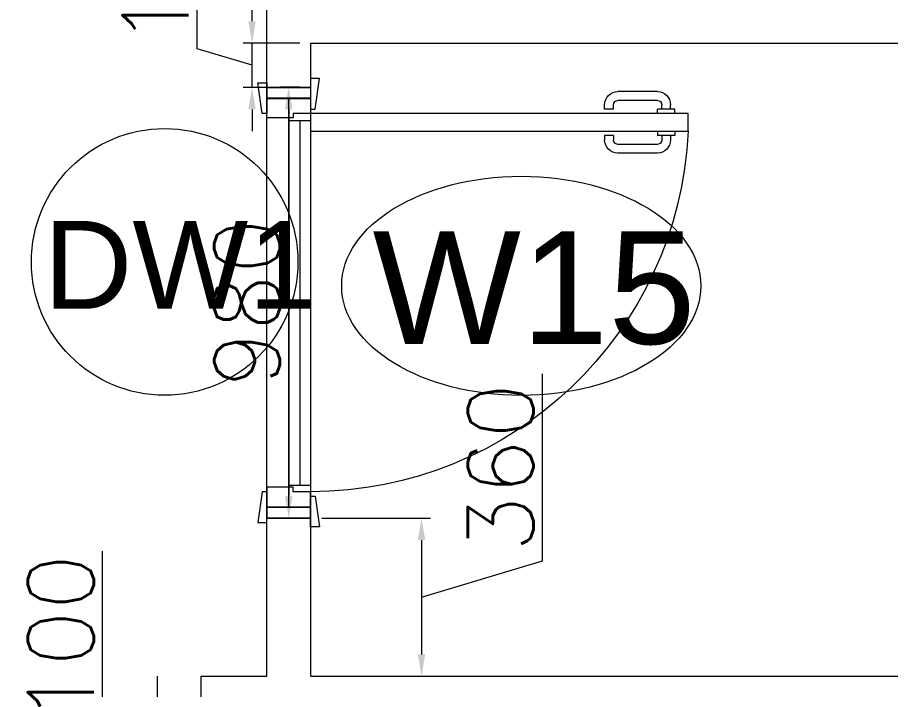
# Model space of a CAD drawing. Header units: millimetres. Extents: x -2143172 to 5255, y -610845 to 279739.
# Drawn here: x -1171931 to -1169944, y -591568 to -590040 of the extents above; entities that cross this region are included whole.
import ezdxf

# ---------------------------------------------------------------- set-up
doc = ezdxf.new("R2010")
doc.units = ezdxf.units.MM
doc.header["$LTSCALE"] = 30
doc.layers.get('0').update_dxf_attribs({"lineweight": 5})
doc.layers.get('Defpoints').update_dxf_attribs({"lineweight": 5})
for name, color, linetype, lineweight in [('Al Window tag', 5, 'Continuous', 5), ('Aluminum', 7, 'Continuous', 5), ('dims.', 152, 'Continuous', 5), ('DTAG', 20, 'Continuous', 9), ('Walls', 32, 'Continuous', 5)]:
    doc.layers.add(name, color=color, linetype=linetype, lineweight=lineweight)
doc.layers.add('Wooden Joinery', color=7, linetype='Continuous', lineweight=5, true_color=0x521300)
doc.styles.add('SIMPLEX', font='SIMPLEX.shx', dxfattribs={"height": 150})
doc.styles.add('TTLB-A0-JeddahDP$0$swis721', font='swiss.ttf')
doc.dimstyles.new('Buk', dxfattribs={"dimtxt": 150, "dimasz": 50, "dimexe": 20, "dimexo": 25, "dimgap": 20, "dimtad": 1, "dimdec": 0, "dimrnd": 5, "dimdsep": 46, "dimtxsty": 'SIMPLEX', "dimcen": 0, "dimdle": 20, "dimclrd": 256, "dimclre": 256, "dimclrt": 256, "dimadec": 0, "dimazin": 0, "dimtfac": 0.0075, "dimtdec": 0, "dimtmove": 1, "dimatfit": 2, "dimldrblk": 'ARCHTICK', "dimfxl": 1, "dimtolj": 1, "dimtzin": 0, "dimlwd": -1, "dimlwe": -1, "dimarcsym": 0})

# ---------------------------------------------------------------- blocks, each defined once
blk = doc.blocks.new('*D398')
at = {"layer": 'Defpoints', "color": 0, "transparency": 16777216}
for p in [(-1171397.4, -590098.1), (-1171264, -590098.1), (-1171264, -590198.5)]:
    blk.add_point(p, dxfattribs=at)
at = {"layer": 'dims.', "transparency": 16777216}
for p, q in [((-1171522.4, -590110.8), (-1171522.4, -589713.7)), ((-1171397.4, -590048.1), (-1171397.4, -589998.1)), ((-1171397.4, -590148.3), (-1171522.4, -590110.8)), ((-1171397.4, -590198.5), (-1171397.4, -590098.1)), ((-1171397.4, -590198.5), (-1171397.4, -590098.1)), ((-1171397.4, -590248.5), (-1171397.4, -590298.5))]:
    blk.add_line(p, q, dxfattribs=at)
at = {"layer": 'dims.', "linetype": 'Continuous', "transparency": 16777216}
for p, q in [((-1171289, -590098.1), (-1171417.4, -590098.1)), ((-1171289, -590198.5), (-1171417.4, -590198.5))]:
    blk.add_line(p, q, dxfattribs=at)
at = {"layer": 'dims.', "transparency": 16777216}
for points in [[(-1171405.8, -590048.1), (-1171389.1, -590048.1), (-1171397.4, -590098.1)], [(-1171405.8, -590248.5), (-1171389.1, -590248.5), (-1171397.4, -590198.5)]]:
    blk.add_solid(points, dxfattribs=at)
at = {"layer": 'dims.', "transparency": 16777216, "insert": (-1171617.4, -589912.2), "char_height": 150, "attachment_point": 5, "rotation": 90, "style": 'SIMPLEX'}
blk.add_mtext('\\A1;100', dxfattribs=at)
blk = doc.blocks.new('_ArchTick')
at = {"color": 0, "linetype": 'ByBlock', "const_width": 0.15}
blk.add_lwpolyline([(-0.5, -0.5), (0.5, 0.5)], dxfattribs=at)
blk = doc.blocks.new('*D399')
at = {"layer": 'Defpoints', "color": 0, "transparency": 16777216}
for p in [(-1171264, -590198.1), (-1171314, -591178.5), (-1171264, -591178.5)]:
    blk.add_point(p, dxfattribs=at)
at = {"layer": 'dims.', "linetype": 'Continuous', "transparency": 16777216}
for p, q in [((-1171289, -590198.1), (-1171334, -590198.1)), ((-1171289, -591178.5), (-1171334, -591178.5))]:
    blk.add_line(p, q, dxfattribs=at)
at = {"layer": 'dims.', "transparency": 16777216}
blk.add_line((-1171314, -590248.1), (-1171314, -591128.5), dxfattribs=at)
for points in [[(-1171322.4, -590248.1), (-1171305.7, -590248.1), (-1171314, -590198.1)], [(-1171322.4, -591128.5), (-1171305.7, -591128.5), (-1171314, -591178.5)]]:
    blk.add_solid(points, dxfattribs=at)
at = {"layer": 'dims.', "transparency": 16777216, "insert": (-1171409, -590688.3), "char_height": 150, "attachment_point": 5, "rotation": 90, "style": 'SIMPLEX'}
blk.add_mtext('\\A1;980', dxfattribs=at)
blk = doc.blocks.new('*D400')
at = {"layer": 'Defpoints', "color": 0, "transparency": 16777216}
for p in [(-1171264, -591178.1), (-1171264, -591538.1), (-1171011.7, -591538.1)]:
    blk.add_point(p, dxfattribs=at)
at = {"layer": 'dims.', "transparency": 16777216}
for p, q in [((-1170736.7, -591275.6), (-1170736.7, -590849.9)), ((-1171011.7, -591228.1), (-1171011.7, -591488.1)), ((-1171011.7, -591358.1), (-1170736.7, -591275.6))]:
    blk.add_line(p, q, dxfattribs=at)
at = {"layer": 'dims.', "linetype": 'Continuous', "transparency": 16777216}
for p, q in [((-1171239, -591178.1), (-1170991.7, -591178.1)), ((-1171239, -591538.1), (-1170991.7, -591538.1))]:
    blk.add_line(p, q, dxfattribs=at)
at = {"layer": 'dims.', "transparency": 16777216}
for points in [[(-1171020, -591228.1), (-1171003.3, -591228.1), (-1171011.7, -591178.1)], [(-1171020, -591488.1), (-1171003.3, -591488.1), (-1171011.7, -591538.1)]]:
    blk.add_solid(points, dxfattribs=at)
at = {"layer": 'dims.', "transparency": 16777216, "insert": (-1170831.7, -591062.8), "char_height": 150, "attachment_point": 5, "rotation": 90, "style": 'SIMPLEX'}
blk.add_mtext('\\A1;360', dxfattribs=at)
blk = doc.blocks.new('*D401')
at = {"layer": 'Defpoints', "color": 0, "transparency": 16777216}
for p in [(-1171364, -591638.1), (-1171612.9, -591738.1), (-1171364, -591738.1)]:
    blk.add_point(p, dxfattribs=at)
at = {"layer": 'dims.', "transparency": 16777216}
for p, q in [((-1171737.9, -591650.6), (-1171737.9, -591253.5)), ((-1171612.9, -591588.1), (-1171612.9, -591538.1)), ((-1171612.9, -591638.1), (-1171612.9, -591738.1)), ((-1171612.9, -591638.1), (-1171612.9, -591738.1)), ((-1171612.9, -591688.1), (-1171737.9, -591650.6)), ((-1171612.9, -591788.1), (-1171612.9, -591838.1))]:
    blk.add_line(p, q, dxfattribs=at)
at = {"layer": 'dims.', "linetype": 'Continuous', "transparency": 16777216}
for p, q in [((-1171389, -591638.1), (-1171632.9, -591638.1)), ((-1171389, -591738.1), (-1171632.9, -591738.1))]:
    blk.add_line(p, q, dxfattribs=at)
at = {"layer": 'dims.', "transparency": 16777216}
for points in [[(-1171621.2, -591588.1), (-1171604.6, -591588.1), (-1171612.9, -591638.1)], [(-1171621.2, -591788.1), (-1171604.6, -591788.1), (-1171612.9, -591738.1)]]:
    blk.add_solid(points, dxfattribs=at)
at = {"layer": 'dims.', "transparency": 16777216, "insert": (-1171832.9, -591452.1), "char_height": 150, "attachment_point": 5, "rotation": 90, "style": 'SIMPLEX'}
blk.add_mtext('\\A1;100', dxfattribs=at)
blk = doc.blocks.new('A$C72370EFE')
at = {"layer": 'Wooden Joinery'}
for p, q in [((-0.01, -0.03), (-0.01, -0.07)), ((0, -0.03), (-0.01, -0.03)), ((0.04, -0.03), (0.05, -0.03)), ((0.05, -0.03), (0.05, -0.07)), ((-0.01, -0.04), (-0.02, -0.04)), ((0.05, -0.04), (0.06, -0.04)), ((-0.05, -0.07), (-0.05, -0.16)), ((-0.03, -0.07), (-0.03, -0.16)), ((-0.01, -0.06), (-0.02, -0.06)), ((0, -0.07), (-0.01, -0.07)), ((0.04, -0.07), (0.05, -0.07)), ((0.05, -0.06), (0.06, -0.06)), ((0.07, -0.07), (0.07, -0.16)), ((0.09, -0.07), (0.09, -0.16)), ((-0.01, -0.17), (-0.02, -0.17)), ((-0.01, -0.17), (-0.01, -0.19)), ((0.05, -0.17), (0.06, -0.17)), ((0.05, -0.17), (0.05, -0.19)), ((-0.01, -0.19), (-0.02, -0.19)), ((0.05, -0.19), (0.06, -0.19))]:
    blk.add_line(p, q, dxfattribs=at)
for centre, radius, start, end in [((-0.02, -0.07), 0.03, 90, 180), ((0.06, -0.07), 0.03, 0, 90), ((-0.02, -0.07), 0.01, 90, 180), ((0.06, -0.07), 0.01, 0, 90), ((-0.02, -0.16), 0.03, 180, 270), ((-0.02, -0.16), 0.01, 180, 270), ((0.06, -0.16), 0.01, 270, 0), ((0.06, -0.16), 0.03, 270, 0)]:
    blk.add_arc(centre, radius, start, end, dxfattribs=at)
blk = doc.blocks.new('A$C5DAD61B4')
at = {"layer": 'Wooden Joinery'}
for points in [[(80, 959.1), (80, 969.1), (10, 979.1), (10, 959.1)], [(940, 959.1), (940, 969.1), (1010, 979.1), (1010, 959.1)], [(70, 859.1), (70, 849.1), (0, 839.1), (0, 859.1)], [(120, 859.1), (120, 0), (80, 0), (80, 859.1)], [(950, 859.1), (950, 849.1), (1020, 839.1), (1020, 859.1)]]:
    blk.add_lwpolyline(points, close=True, dxfattribs=at)
for points in [[(45, 859.1), (45, 959.1), (20, 959.1), (20, 859.1), (45, 859.1)], [(45, 859.1), (80, 859.1), (80, 899.1), (90, 899.1), (90, 959.1), (45, 959.1), (45, 859.1)], [(975, 859.1), (940, 859.1), (940, 899.1), (930, 899.1), (930, 959.1), (975, 959.1), (975, 859.1)], [(975, 859.1), (975, 959.1), (1000, 959.1), (1000, 859.1), (975, 859.1)]]:
    blk.add_lwpolyline(points, dxfattribs=at)
blk.add_arc((80, 859.1), 860, 272.666, 0, dxfattribs=at)
at = {"layer": 'Wooden Joinery', "xscale": 999.9999999998854, "yscale": 999.9999999998854, "zscale": 999.9999999998854, "rotation": 180}
blk.add_blockref('A$C72370EFE', (120, 0), dxfattribs=at)
blk = doc.blocks.new('A$C76968c6f')
at = {"layer": 'Aluminum', "color": 5}
for p, q in [((980, 100, 0.1), (0, 100, 0.1)), ((25, 0, 0.1), (25, 100, 0.1)), ((75, 50, 0.1), (75, 100, 0.1)), ((905, 50, 0.1), (905, 100, 0.1)), ((955, 0, 0.1), (955, 100, 0.1)), ((75, 75, 0.1), (905, 75, 0.1)), ((955, 50, 0.1), (25, 50, 0.1)), ((980, 0, 0.1), (0, 0, 0.1))]:
    blk.add_line(p, q, dxfattribs=at)
at = {"layer": 'Walls'}
for p, q in [((0, 100, 0.1), (0, 0, 0.1)), ((0, 0, 0.1), (0, 100, 0.1)), ((980, 100, 0.1), (980, 0, 0.1)), ((980, 0, 0.1), (980, 100, 0.1))]:
    blk.add_line(p, q, dxfattribs=at)
blk = doc.blocks.new('A$C76ae8329')
at = {"layer": 'Walls'}
for p, q in [((202.1, 304.6), (202.1, 404.6)), ((1182.1, 304.6), (1182.1, 404.6))]:
    blk.add_line(p, q, dxfattribs=at)
at = {"layer": 'dims.', "rotation": 180}
blk.add_blockref('A$C76968c6f', (1182.1, 404.6, -0.1), dxfattribs=at)
blk = doc.blocks.new('A$C36EC175B')
at = {"layer": 'Al Window tag'}
blk.add_ellipse((0, 0), major_axis=(408.6, 0), ratio=0.610025, dxfattribs=at)
at = {"layer": 'Al Window tag', "insert": (-338.2, 123.8, 0), "char_height": 256, "attachment_point": 1, "style": 'TTLB-A0-JeddahDP$0$swis721'}
blk.add_mtext_dynamic_manual_height_columns('W15', width=1569.457, gutter_width=9406.5, heights=[480.3], dxfattribs=at)
blk = doc.blocks.new('A$C164D1FF0')
at = {"layer": 'DTAG'}
blk.add_circle((0, 0), 303.3, dxfattribs=at)
at = {"layer": 'DTAG', "insert": (-275.2, 93.3), "char_height": 200, "width": 6547.939, "attachment_point": 1, "style": 'TTLB-A0-JeddahDP$0$swis721'}
blk.add_mtext('DW1', dxfattribs=at)

msp = doc.modelspace()

# ---------------------------------------------------------------- linework, layer by layer
at = {"layer": 'Walls'}
for p, q in [((-1171364, -590198.1, 0.1), (-1171364, -589068.1, 0.1)), ((-1171264, -590198.1, 0.1), (-1171264, -590098.1, 0.1)), ((-1171264, -590098.1, 0.1), (-1167664, -590098.1, 0.1)), ((-1171364, -590198.1, 0.1), (-1171264, -590198.1, 0.1)), ((-1171364, -591538.1, 0.1), (-1171364, -591178.1, 0.1)), ((-1171364, -591178.1, 0.1), (-1171264, -591178.1, 0.1)), ((-1171264, -591538.1, 0.1), (-1171264, -591178.1, 0.1)), ((-1171514, -591538.1, 0.1), (-1171364, -591538.1, 0.1)), ((-1171514, -591538.1, 0.1), (-1171514, -591638.1, 0.1)), ((-1171264, -591538.1, 0.1), (-1167664, -591538.1, 0.1))]:
    msp.add_line(p, q, dxfattribs=at)

# ---------------------------------------------------------------- block references
at = {"rotation": 90}
msp.add_blockref('A$C76ae8329', (-1170959.4, -591380.6, 0.1), dxfattribs=at)
at = {"layer": 'Al Window tag'}
msp.add_blockref('A$C36EC175B', (-1170784.9, -590649.9), dxfattribs=at)
at = {"layer": 'DTAG'}
msp.add_blockref('A$C164D1FF0', (-1171596.4, -590595.5), dxfattribs=at)
at = {"layer": 'Wooden Joinery', "xscale": -1, "rotation": 90}
msp.add_blockref('A$C5DAD61B4', (-1170405, -590178.1, 0.1), dxfattribs=at)

# ---------------------------------------------------------------- dimensions: what is measured, and where the dimension line sits
at = {"layer": 'dims.'}
for base, p1, p2, picture, middle in [((-1171397.4, -590098.1, 0.1), (-1171264, -590198.5, 0.1), (-1171264, -590098.1, 0.1), '*D398', (-1171617.4, -590090.8, 0.1)), ((-1171314, -591178.5, 0.1), (-1171264, -590198.1, 0.1), (-1171264, -591178.5, 0.1), '*D399', (-1171409, -590688.3, 0.1)), ((-1171011.7, -591538.1, 0.1), (-1171264, -591178.1, 0.1), (-1171264, -591538.1, 0.1), '*D400', (-1170831.7, -591255.6, 0.1)), ((-1171612.9, -591738.1, 0.1), (-1171364, -591638.1, 0.1), (-1171364, -591738.1, 0.1), '*D401', (-1171832.9, -591630.6, 0.1))]:
    dim = msp.add_linear_dim(base=base, p1=p1, p2=p2, angle=90, dimstyle='Buk', dxfattribs=at)
    dim.commit()
    dim.dimension.update_dxf_attribs({"geometry": picture, "text_midpoint": middle})

doc.saveas('drawing.dxf')
